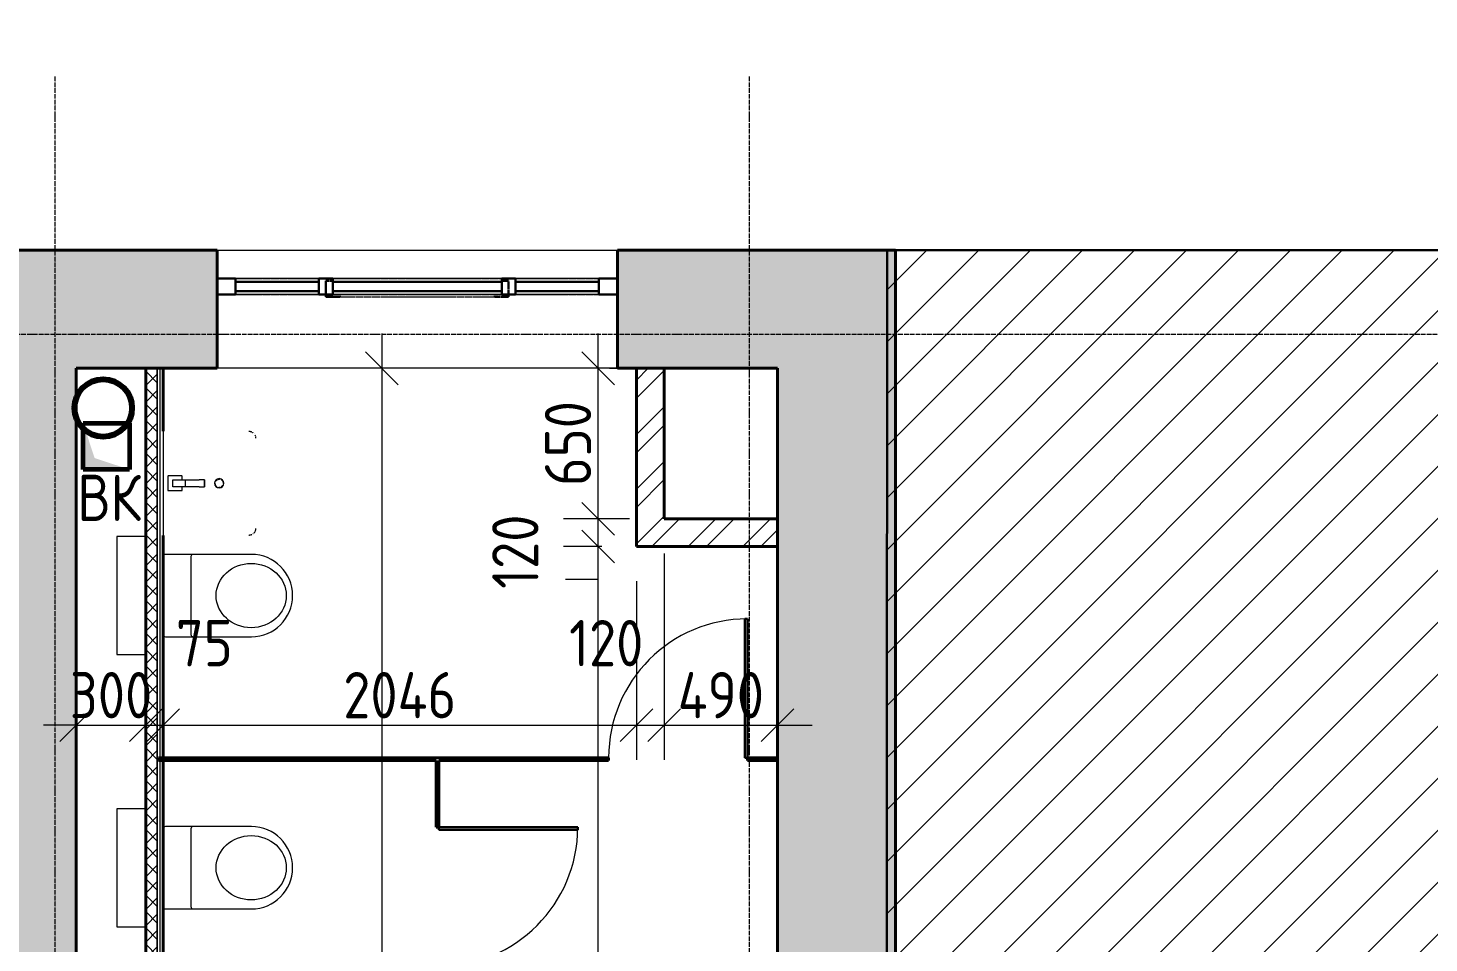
# Model space of a CAD drawing. Header units: millimetres. Extents: x -11886 to 379896, y -8130 to 47743.
# Drawn here: x 223569 to 229624, y 18076 to 22029 of the extents above; entities that cross this region are included whole.
import ezdxf

# ---------------------------------------------------------------- set-up
doc = ezdxf.new("R2010")
doc.units = ezdxf.units.MM
for name, pattern in [('ADSK_Линия сетки', [25, 20, -2.5, 0, -2.5]), ('ADSK_Сверху', [4.5, 3, -1.5]), ('ADSK_Снесено', [4.5, 3, -1.5])]:
    doc.linetypes.add(name, pattern=pattern)
for name, color, linetype, lineweight, true_color in [('_ Окна', 5, 'Continuous', 30, 0x0000ff), ('Витраж', 5, 'Continuous', 18, 0x0000ff), ('Двери', 5, 'Continuous', 18, 0x0000ff), ('Линии', 7, 'Continuous', 9, 0x00a600), ('Обобщенные модели', 5, 'Continuous', 18, 0x0000ff), ('Окна', 5, 'Continuous', 18, 0x0000ff), ('Панели витража', 5, 'Continuous', 18, 0x0000ff), ('планы со стояками отопление_dwg', 7, 'Continuous', 9, 0x767676), ('Сантехника', 5, 'Continuous', 18, 0x0000ff), ('Стены внутренние', 5, 'Continuous', 18, 0x0000ff), ('Стены наружные', 1, 'ADSK_Снесено', 18, 0xff0000), ('Стены штриховка', 5, 'Continuous', 18, 0x0000ff)]:
    doc.layers.add(name, color=color, linetype=linetype, lineweight=lineweight, true_color=true_color)
for name, color, linetype, lineweight in [('Аннотация', 7, 'Continuous', 9), ('Оси', 7, 'Continuous', 9), ('Размеры', 7, 'Continuous', 9), ('стояки', 7, 'Continuous', 9), ('Узлы', 7, 'Continuous', 18)]:
    doc.layers.add(name, color=color, linetype=linetype, lineweight=lineweight)
doc.styles.add('GOST Common_1', font='GOST_Common.ttf', dxfattribs={"width": 0.9, "height": 200})
doc.dimstyles.new('ADSK_Основной_2_мм_Округление_до_1_мм', dxfattribs={"dimscale": 304.8, "dimtxt": 201.142999, "dimasz": 0.463911, "dimexe": 0.492126, "dimexo": 0.492126, "dimgap": 0.098425, "dimtad": 1, "dimdec": 0, "dimdsep": 46, "dimtxsty": 'GOST Common_1', "dimblk1": 'OBLIQUE', "dimblk2": 'OBLIQUE', "dimsah": 1, "dimcen": 0.09, "dimdle": 0.492126, "dimazin": 2, "dimtfac": 1, "dimtdec": 4, "dimtix": 1, "dimtmove": 0, "dimatfit": 3, "dimfxl": 1, "dimtvp": 1, "dimtolj": 1, "dimtzin": 0, "dimlwd": 20, "dimlwe": 20, "dimarcsym": 2})
doc.dimstyles.new('ADSK_Основной_2_мм_Округление_до_1_мм_1', dxfattribs={"dimscale": 304.8, "dimtxt": 201.142999, "dimasz": 0.463911, "dimexe": 0.492126, "dimexo": 0.492126, "dimgap": 0.098425, "dimtad": 1, "dimdec": 0, "dimdsep": 46, "dimtxsty": 'GOST Common_1', "dimblk1": 'OBLIQUE', "dimblk2": 'OBLIQUE', "dimsah": 1, "dimcen": 0.09, "dimdle": 0.492126, "dimazin": 2, "dimtfac": 1, "dimtdec": 4, "dimtix": 1, "dimtmove": 1, "dimatfit": 3, "dimfxl": 1, "dimtvp": 1, "dimtolj": 1, "dimtzin": 0, "dimlwd": 20, "dimlwe": 20, "dimarcsym": 2})
pattern_1 = [(45, (215977.25, 150), (-70.7107, 70.7107), [])]
pattern_2 = [(45, (215977.25, 150), (-117.8655, 117.8655), []), (45, (216055.83, 150), (-117.8655, 117.8655), [])]

# ---------------------------------------------------------------- blocks, each defined once
blk = doc.blocks.new('Прямоугольный импост - 70х20_60мм-1225109-03 План 3-го этажа')
at = {"layer": 'Витраж', "color": 161, "linetype": 'ADSK_Сверху', "true_color": 0xaaaaff}
for p, q in [((39644.1, 2341.7), (39644.1, 2271.7)), ((39724.1, 2341.7), (39644.1, 2341.7)), ((40114.1, 2341.7), (40084.1, 2341.7)), ((39724.1, 2271.7), (39644.1, 2271.7)), ((40114.1, 2271.7), (40084.1, 2271.7))]:
    blk.add_line(p, q, dxfattribs=at)
blk = doc.blocks.new('Прямоугольный импост - 70х20_60мм-1236811-03 План 3-го этажа')
at = {"layer": 'Витраж', "color": 161, "linetype": 'ADSK_Сверху', "true_color": 0xaaaaff}
for p, q in [((-80, 35), (0, 35)), ((0, 35), (0, -35)), ((0, -35), (-80, -35))]:
    blk.add_line(p, q, dxfattribs=at)
blk = doc.blocks.new('Прямоугольный импост - 70х20_60мм-1236812-03 План 3-го этажа')
at = {"layer": 'Витраж', "color": 161, "linetype": 'ADSK_Сверху', "true_color": 0xaaaaff}
for p, q in [((0, 35), (-80, 35)), ((0, -35), (0, 35)), ((-80, -35), (0, -35))]:
    blk.add_line(p, q, dxfattribs=at)
blk = doc.blocks.new('Прямоугольный импост - 70х20_60мм-V3-03 План 3-го этажа')
at = {"layer": 'Витраж', "color": 161, "linetype": 'ADSK_Сверху', "true_color": 0xaaaaff}
for p, q in [((8879.2, 20796.9), (8909.2, 20796.9)), ((9639.2, 20796.9), (9669.2, 20796.9)), ((8879.2, 20726.9), (8909.2, 20726.9)), ((9639.2, 20726.9), (9669.2, 20726.9))]:
    blk.add_line(p, q, dxfattribs=at)
blk = doc.blocks.new('Витраж-тент со смещением вовне - 60мм 30 сдвиг-2061572-03 План 3-го этажа')
at = {"layer": '_ Окна', "color": 161, "linetype": 'ADSK_Сверху', "true_color": 0xaaaaff}
for p, q in [((-395, 25), (-395, -45)), ((-395, 25), (-365, 25)), ((-395, -45), (-395, 25)), ((395, 25), (365, 25)), ((395, -45), (395, 25)), ((395, -45), (395, 25)), ((-335, -45), (-395, -45)), ((-335, -35), (-335, -45)), ((335, -35), (335, -45)), ((335, -45), (395, -45))]:
    blk.add_line(p, q, dxfattribs=at)
at = {"layer": 'Окна', "color": 161, "linetype": 'ADSK_Сверху', "true_color": 0xaaaaff}
blk.add_line((-335, -45), (335, -45), dxfattribs=at)
blk = doc.blocks.new('Прямоугольный импост - 70х20_60мм-1225113-03 План 3-го этажа')
at = {"layer": 'Витраж', "color": 161, "linetype": 'ADSK_Сверху', "true_color": 0xaaaaff}
for p, q in [((41024.1, 2341.7), (40994.1, 2341.7)), ((41464.1, 2341.7), (41384.1, 2341.7)), ((41464.1, 2271.7), (41464.1, 2341.7)), ((41024.1, 2271.7), (40994.1, 2271.7)), ((41464.1, 2271.7), (41384.1, 2271.7))]:
    blk.add_line(p, q, dxfattribs=at)
blk = doc.blocks.new('Прямоугольный импост - 70х60мм-1236807-03 План 3-го этажа')
at = {"layer": 'Витраж', "color": 161, "linetype": 'ADSK_Сверху', "true_color": 0xaaaaff}
for p, q in [((-30, 35), (30, 35)), ((30, -35), (-30, -35))]:
    blk.add_line(p, q, dxfattribs=at)
blk = doc.blocks.new('Прямоугольный импост - 70х60мм-1225009-03 План 3-го этажа')
at = {"layer": 'Витраж', "color": 161, "linetype": 'ADSK_Сверху', "true_color": 0xaaaaff}
for p, q in [((41024.1, 2341.7), (41024.1, 2271.7)), ((41384.1, 2341.7), (41024.1, 2341.7)), ((41384.1, 2271.7), (41384.1, 2341.7)), ((41384.1, 2271.7), (41024.1, 2271.7))]:
    blk.add_line(p, q, dxfattribs=at)
blk = doc.blocks.new('Прямоугольный импост - 70х60мм-1464024-03 План 3-го этажа')
at = {"layer": 'Витраж', "color": 161, "linetype": 'ADSK_Сверху', "true_color": 0xaaaaff}
for p, q in [((8909.2, 20796.9), (8909.2, 20726.9)), ((8909.2, 20796.9), (9639.2, 20796.9)), ((9639.2, 20726.9), (9639.2, 20796.9)), ((8909.2, 20726.9), (9639.2, 20726.9))]:
    blk.add_line(p, q, dxfattribs=at)
blk = doc.blocks.new('Системная панель - _AR_Стекло_40мм_привязка по центру-V112-03 План 3-го этажа')
at = {"layer": 'Панели витража', "lineweight": 30}
for p, q in [((180, 20), (-180, 20)), ((-180, 20), (-180, -20)), ((180, -20), (180, 20)), ((-180, -20), (180, -20))]:
    blk.add_line(p, q, dxfattribs=at)
blk = doc.blocks.new('Прямоугольный импост - 70х40_60мм-V87-03 План 3-го этажа')
at = {"layer": 'Витраж'}
for p, q in [((-6172.3, 22549.3), (-6172.3, 22189.3)), ((-6102.3, 22549.3), (-6102.3, 22189.3))]:
    blk.add_line(p, q, dxfattribs=at)
blk = doc.blocks.new('Прямоугольный импост - 70х20_60мм-V113-03 План 3-го этажа')
at = {"layer": 'Витраж', "lineweight": 30}
for p, q in [((-80, 35), (0, 35)), ((-80, -35), (-80, 35)), ((0, 35), (0, -35)), ((0, -35), (-80, -35))]:
    blk.add_line(p, q, dxfattribs=at)
blk = doc.blocks.new('Прямоугольный импост - 70х20_60мм-V114-03 План 3-го этажа')
at = {"layer": 'Витраж', "lineweight": 30}
for p, q in [((0, 35), (-80, 35)), ((-80, 35), (-80, -35)), ((0, -35), (0, 35)), ((-80, -35), (0, -35))]:
    blk.add_line(p, q, dxfattribs=at)
blk = doc.blocks.new('Прямоугольный импост - 70х40_60мм-V66-03 План 3-го этажа')
at = {"layer": 'Витраж'}
for p, q in [((-6012, 11415.4), (-6012, 11055.4)), ((-5942, 11415.4), (-5942, 11055.4))]:
    blk.add_line(p, q, dxfattribs=at)
blk = doc.blocks.new('Системная панель - _AR_Стекло_40мм_привязка по центру-2061107-03 План 3-го этажа')
at = {"layer": 'Панели витража', "lineweight": 30}
for p, q in [((365, 20), (-365, 20)), ((-365, 20), (-365, -20)), ((365, -20), (365, 20)), ((-365, -20), (365, -20))]:
    blk.add_line(p, q, dxfattribs=at)
blk = doc.blocks.new('Прямоугольный импост - 70х40_60мм-V115-03 План 3-го этажа')
at = {"layer": 'Витраж'}
for p, q in [((9639.2, 20796.9), (8909.2, 20796.9)), ((9639.2, 20726.9), (8909.2, 20726.9))]:
    blk.add_line(p, q, dxfattribs=at)
blk = doc.blocks.new('Прямоугольный импост - 70х60мм-V116-03 План 3-го этажа')
at = {"layer": 'Витраж', "lineweight": 30}
for p, q in [((-30, 35), (30, 35)), ((-30, -35), (-30, 35)), ((30, 35), (30, -35)), ((30, -35), (-30, -35))]:
    blk.add_line(p, q, dxfattribs=at)
blk = doc.blocks.new('Дверь-Одинарная-Панель - 600 x 2150 мм с_у-1872436-03 План 3-го этажа')
at = {"layer": 'Двери', "lineweight": 30}
for p, q in [((288, -6), (300, -6)), ((288, -606), (288, -6)), ((300, -6), (300, -606)), ((300, -606), (288, -606))]:
    blk.add_line(p, q, dxfattribs=at)
at = {"layer": 'Двери'}
blk.add_arc((300, -6), 600, 180, 270, dxfattribs=at)
blk = doc.blocks.new('Туалет подвесной-Moderna R-Laufen - 000 White-2284892-03 План 3-го этажа')
at = {"layer": 'Обобщенные модели'}
for p, q in [((-53, 419.3), (-53, 47.4)), ((303, 47.4), (303, 419.3)), ((-43.1, 157.8), (293.1, 157.8))]:
    blk.add_line(p, q, dxfattribs=at)
for centre, radius, start, end in [((125, 419.3), 178, 360, 180), ((-43.1, 167.7), 9.89, 180, 270), ((293.1, 167.7), 9.89, 270, 360), ((-43.1, 47.4), 9.89, 180, 270), ((293.1, 47.4), 9.89, 270, 360)]:
    blk.add_arc(centre, radius, start, end, dxfattribs=at)
blk.add_ellipse((125, 418.3), major_axis=(0, 151.6), ratio=0.916517, dxfattribs=at)
at = {"layer": 'Сантехника'}
for p, q in [((-130, -37.5), (-130, -162.5)), ((380, -162.5), (380, -37.5)), ((-130, -162.5), (380, -162.5))]:
    blk.add_line(p, q, dxfattribs=at)
blk = doc.blocks.new('Parametric_Porcelain_bathroom_sink_20774 - 450х400мм-2289802-03 План 3-го этажа')
at = {"layer": 'Сантехника'}
for p, q in [((-89.1, 380.6), (-88.2, 381.4)), ((343.1, 376.6), (343.9, 375.7)), ((110, 166.6), (140, 166.6)), ((110, 166.6), (110, 143.6)), ((140, 166.6), (110, 166.6)), ((110, 84), (110, 143.6)), ((140, 143.6), (140, 166.6)), ((140, 143.6), (140, 84)), ((93.2, 68.7), (93.2, 9.1)), ((110, 70.6), (95.1, 70.6)), ((110, 49), (110, 84)), ((140, 84), (110, 84)), ((140, 84), (140, 49)), ((154.6, 70.6), (140, 70.6)), ((156.5, 9.1), (156.5, 68.7)), ((94.7, 7.6), (155, 7.6)), ((110, 29), (110, 49)), ((140, 29), (110, 29)), ((140, 49), (140, 29)), ((-100, -12.5), (-95, -12.5)), ((-95, -12.5), (-90, -12.5)), ((-90, -12.5), (340, -12.5)), ((340, -12.5), (345, -12.5)), ((345, -12.5), (350, -12.5))]:
    blk.add_line(p, q, dxfattribs=at)
at = {"layer": 'Сантехника', "flags": 128}
for points in [[(-100, 357.5), (-100, 358.7), (-99.9, 359.9), (-99.8, 361.1), (-99.6, 362.3), (-99.4, 363.5), (-99.1, 364.6)], [(-98.5, 366.9), (-98.1, 368.1), (-97.6, 369.2), (-97.1, 370.3), (-96.6, 371.4)], [(-95.4, 373.4), (-94.8, 374.4), (-94.1, 375.4), (-93.3, 376.4), (-92.6, 377.3)], [(-83.1, 384.5), (-82, 385), (-80.9, 385.5), (-79.7, 385.9)], [(-77.4, 386.6), (-76.3, 386.8), (-75.1, 387.1), (-73.9, 387.2), (-72.7, 387.4), (-71.5, 387.5), (-70.3, 387.5), (-70, 387.5)], [(320, 387.5), (321.2, 387.5), (322.4, 387.4), (323.6, 387.3), (324.8, 387.1), (326, 386.9), (327.1, 386.6)], [(329.4, 386), (330.6, 385.6), (331.7, 385.1), (332.8, 384.6), (333.9, 384.1)], [(335.9, 382.9), (336.9, 382.3), (337.9, 381.6), (338.9, 380.8), (339.8, 380.1)], [(347, 370.6), (347.5, 369.5), (348, 368.4), (348.4, 367.2)], [(349.1, 364.9), (349.3, 363.8), (349.6, 362.6), (349.7, 361.4), (349.9, 360.2), (350, 359), (350, 357.8), (350, 357.5)]]:
    blk.add_lwpolyline(points, dxfattribs=at)
at = {"layer": 'Сантехника'}
for centre, radius, start, end in [((125, 230), 20, 0, 180), ((125, 230), 18.2, 95.84531, 146.66266), ((125, 230), 18.2, 85.13096, 94.18327), ((125, 230), 18.2, 52.75928, 62.71908), ((125, 230), 18.2, 45, 49.4056), ((125, 230), 20, 180, 360), ((125, 230), 18.2, 165.15778, 180), ((125, 230), 18.2, 180, 191.34075), ((125, 230), 16.3, 175.36727, 180), ((125, 230), 16.3, 175.36727, 180), ((125, 230), 16.3, 180, 198.62064), ((125, 230), 16.3, 180, 198.62064), ((125, 230), 18.2, 208.98332, 219.73377), ((125, 230), 16.3, 216.87489, 225), ((125, 230), 16.3, 216.87489, 225), ((125, 230), 18.2, 225, 229.4056), ((125, 230), 18.2, 232.75928, 242.71908), ((125, 230), 18.2, 265.13096, 274.18327), ((125, 230), 18.2, 275.84531, 326.66266), ((125, 230), 16.3, 36.87489, 45), ((125, 230), 16.3, 36.87489, 45), ((125, 230), 18.2, 28.98332, 39.73377), ((125, 230), 16.3, 0, 18.62064), ((125, 230), 16.3, 0, 18.62064), ((125, 230), 16.3, 355.36727, 360), ((125, 230), 16.3, 355.36727, 360), ((125, 230), 18.2, 345.15778, 360), ((125, 230), 18.2, 0, 11.34075), ((95.1, 68.7), 1.87, 90, 180), ((95.1, 68.7), 1.87, 120, 150), ((95.1, 68.7), 1.87, 120, 150), ((95.1, 68.7), 1.87, 120, 150), ((154.6, 68.7), 1.87, 0, 90), ((154.6, 68.7), 1.87, 30, 60), ((154.6, 68.7), 1.87, 30, 60), ((154.6, 68.7), 1.87, 30, 60), ((94.7, 9.1), 1.49, 180, 270), ((155, 9.1), 1.49, 270, 360)]:
    blk.add_arc(centre, radius, start, end, dxfattribs=at)
blk = doc.blocks.new('Дверь-Одинарная-Панель - 600 x 2150 мм с_у-1872435-03 План 3-го этажа')
at = {"layer": 'Двери', "lineweight": 30}
for p, q in [((300, 606), (288, 606)), ((288, 606), (288, 6)), ((300, 6), (300, 606)), ((288, 6), (300, 6))]:
    blk.add_line(p, q, dxfattribs=at)
at = {"layer": 'Двери'}
blk.add_arc((300, 6), 600, 90, 180, dxfattribs=at)
blk = doc.blocks.new('планы со стояками отопление_dwg-1484427-03 План 3-го этажа')
at = {"layer": 'стояки', "color": 246, "lineweight": 80, "true_color": 0x7f001f}
blk.add_circle((179015.6, 343853.7), 124.3, dxfattribs=at)
blk = doc.blocks.new('_Oblique')
at = {"color": 0, "linetype": 'ByBlock', "lineweight": -2}
blk.add_line((-0.5, -0.5), (0.5, 0.5), dxfattribs=at)
blk = doc.blocks.new('*D2393')
at = {"layer": 'Defpoints', "color": 0, "transparency": 16777216}
for p in [(226033.1, 19788.6), (226198.6, 19788.6), (226558.6, 13452.9)]:
    blk.add_point(p, dxfattribs=at)
at = {"layer": 'Размеры', "color": 0, "lineweight": 20, "transparency": 16777216}
for p, q in [((226033.1, 13302.9), (226033.1, 19938.6)), ((226048.6, 19788.6), (225883.1, 19788.6)), ((226408.6, 13452.9), (225883.1, 13452.9))]:
    blk.add_line(p, q, dxfattribs=at)
at = {"layer": 'Размеры', "color": 0, "lineweight": 20, "transparency": 16777216, "xscale": 141.4, "yscale": 141.4, "zscale": 141.4}
for p, rotation in [((226033.1, 19788.6), 90), ((226033.1, 13452.9), 270)]:
    blk.add_blockref('_Oblique', p, dxfattribs=dict(at, rotation=rotation))
at = {"layer": 'Размеры', "color": 0, "lineweight": 20, "transparency": 16777216, "insert": (225903.1, 16620.8), "char_height": 200, "width": 605.475, "attachment_point": 5, "rotation": 90, "style": 'GOST Common_1'}
blk.add_mtext('\\A1;6336', dxfattribs=at)
blk = doc.blocks.new('*D2394')
at = {"layer": 'Defpoints', "color": 0, "transparency": 16777216}
for p in [(226033.1, 19908.6), (226318.6, 19908.6), (226198.6, 19788.6)]:
    blk.add_point(p, dxfattribs=at)
at = {"layer": 'Размеры', "color": 0, "lineweight": 20, "transparency": 16777216}
for p, q in [((226033.1, 19638.6), (226033.1, 20058.6)), ((226168.6, 19908.6), (225883.1, 19908.6)), ((226048.6, 19788.6), (225883.1, 19788.6)), ((226033.1, 19647.2), (226033.1, 19788.6)), ((225891.7, 19647.2), (226033.1, 19647.2))]:
    blk.add_line(p, q, dxfattribs=at)
at = {"layer": 'Размеры', "color": 0, "lineweight": 20, "transparency": 16777216, "xscale": 141.4, "yscale": 141.4, "zscale": 141.4}
for p, rotation in [((226033.1, 19908.6), 90), ((226033.1, 19788.6), 270)]:
    blk.add_blockref('_Oblique', p, dxfattribs=dict(at, rotation=rotation))
at = {"layer": 'Размеры', "color": 0, "lineweight": 20, "transparency": 16777216, "insert": (225575.3, 19606), "char_height": 200, "width": 409.104, "attachment_point": 1, "rotation": 90, "line_spacing_factor": 1.022761, "style": 'GOST Common_1'}
blk.add_mtext('\\A1;120', dxfattribs=at)
blk = doc.blocks.new('*D2395')
at = {"layer": 'Defpoints', "color": 0, "transparency": 16777216}
for p in [(225933.1, 20558.6), (226033.1, 20558.6), (226318.6, 19908.6)]:
    blk.add_point(p, dxfattribs=at)
at = {"layer": 'Размеры', "color": 0, "lineweight": 20, "transparency": 16777216}
for p, q in [((226033.1, 19758.6), (226033.1, 20708.6)), ((226083.1, 20558.6), (226183.1, 20558.6)), ((226168.6, 19908.6), (225883.1, 19908.6))]:
    blk.add_line(p, q, dxfattribs=at)
at = {"layer": 'Размеры', "color": 0, "lineweight": 20, "transparency": 16777216, "xscale": 141.4, "yscale": 141.4, "zscale": 141.4}
for p, rotation in [((226033.1, 20558.6), 90), ((226033.1, 19908.6), 270)]:
    blk.add_blockref('_Oblique', p, dxfattribs=dict(at, rotation=rotation))
at = {"layer": 'Размеры', "color": 0, "lineweight": 20, "transparency": 16777216, "insert": (225903.1, 20233.6), "char_height": 200, "width": 454.106, "attachment_point": 5, "rotation": 90, "style": 'GOST Common_1'}
blk.add_mtext('\\A1;650', dxfattribs=at)
blk = doc.blocks.new('*D2396')
at = {"layer": 'Defpoints', "color": 0, "transparency": 16777216}
for p in [(223778.1, 19116.6), (224078.1, 19116.6), (224078.1, 19016.6)]:
    blk.add_point(p, dxfattribs=at)
at = {"layer": 'Размеры', "color": 0, "lineweight": 20, "transparency": 16777216}
for p, q in [((223778.1, 19016.6), (223636.7, 19016.6)), ((223778.1, 19016.6), (224078.1, 19016.6)), ((224078.1, 19016.6), (224219.5, 19016.6)), ((223778.1, 18966.6), (223778.1, 18866.6)), ((224078.1, 18966.6), (224078.1, 18866.6))]:
    blk.add_line(p, q, dxfattribs=at)
at = {"layer": 'Размеры', "color": 0, "lineweight": 20, "transparency": 16777216, "xscale": 141.4, "yscale": 141.4, "zscale": 141.4}
blk.add_blockref('_Oblique', (223778.1, 19016.6), dxfattribs=at)
at = {"layer": 'Размеры', "color": 0, "lineweight": 20, "transparency": 16777216, "xscale": 141.4, "yscale": 141.4, "zscale": 141.4, "rotation": 180}
blk.add_blockref('_Oblique', (224078.1, 19016.6), dxfattribs=at)
at = {"layer": 'Размеры', "color": 0, "lineweight": 20, "transparency": 16777216, "insert": (223928.1, 19146.6), "char_height": 200, "width": 454.106, "attachment_point": 5, "style": 'GOST Common_1'}
blk.add_mtext('\\A1;300', dxfattribs=at)
blk = doc.blocks.new('*D2397')
at = {"layer": 'Defpoints', "color": 0, "transparency": 16777216}
for p in [(224078.1, 19116.6), (224153.1, 19116.6), (224153.1, 19016.6)]:
    blk.add_point(p, dxfattribs=at)
at = {"layer": 'Размеры', "color": 0, "lineweight": 20, "transparency": 16777216}
for p, q in [((223928.1, 19016.6), (224303.1, 19016.6)), ((224078.1, 18966.6), (224078.1, 18866.6)), ((224153.1, 18966.6), (224153.1, 18866.6))]:
    blk.add_line(p, q, dxfattribs=at)
at = {"layer": 'Размеры', "color": 0, "lineweight": 20, "transparency": 16777216, "xscale": 141.4, "yscale": 141.4, "zscale": 141.4, "rotation": 180}
blk.add_blockref('_Oblique', (224078.1, 19016.6), dxfattribs=at)
at = {"layer": 'Размеры', "color": 0, "lineweight": 20, "transparency": 16777216, "xscale": 141.4, "yscale": 141.4, "zscale": 141.4}
blk.add_blockref('_Oblique', (224153.1, 19016.6), dxfattribs=at)
at = {"layer": 'Размеры', "color": 0, "lineweight": 20, "transparency": 16777216, "insert": (224208.7, 19471.3), "char_height": 200, "width": 302.737, "attachment_point": 1, "line_spacing_factor": 1.022761, "style": 'GOST Common_1'}
blk.add_mtext('\\A1;75', dxfattribs=at)
blk = doc.blocks.new('*D2398')
at = {"layer": 'Defpoints', "color": 0, "transparency": 16777216}
for p in [(226198.6, 19788.6), (224153.1, 19116.6), (226198.6, 19016.6)]:
    blk.add_point(p, dxfattribs=at)
at = {"layer": 'Размеры', "color": 0, "lineweight": 20, "transparency": 16777216}
for p, q in [((226198.6, 19638.6), (226198.6, 18866.6)), ((224003.1, 19016.6), (226348.6, 19016.6)), ((224153.1, 18966.6), (224153.1, 18866.6))]:
    blk.add_line(p, q, dxfattribs=at)
at = {"layer": 'Размеры', "color": 0, "lineweight": 20, "transparency": 16777216, "xscale": 141.4, "yscale": 141.4, "zscale": 141.4, "rotation": 180}
blk.add_blockref('_Oblique', (224153.1, 19016.6), dxfattribs=at)
at = {"layer": 'Размеры', "color": 0, "lineweight": 20, "transparency": 16777216, "xscale": 141.4, "yscale": 141.4, "zscale": 141.4}
blk.add_blockref('_Oblique', (226198.6, 19016.6), dxfattribs=at)
at = {"layer": 'Размеры', "color": 0, "lineweight": 20, "transparency": 16777216, "insert": (225175.8, 19146.6), "char_height": 200, "width": 625.93, "attachment_point": 5, "style": 'GOST Common_1'}
blk.add_mtext('\\A1;2046', dxfattribs=at)
blk = doc.blocks.new('*D2399')
at = {"layer": 'Defpoints', "color": 0, "transparency": 16777216}
for p in [(226318.6, 19908.6), (226198.6, 19788.6), (226318.6, 19016.6)]:
    blk.add_point(p, dxfattribs=at)
at = {"layer": 'Размеры', "color": 0, "lineweight": 20, "transparency": 16777216}
for p, q in [((226318.6, 19758.6), (226318.6, 18866.6)), ((226198.6, 19638.6), (226198.6, 18866.6)), ((226048.6, 19016.6), (226468.6, 19016.6))]:
    blk.add_line(p, q, dxfattribs=at)
at = {"layer": 'Размеры', "color": 0, "lineweight": 20, "transparency": 16777216, "xscale": 141.4, "yscale": 141.4, "zscale": 141.4, "rotation": 180}
blk.add_blockref('_Oblique', (226198.6, 19016.6), dxfattribs=at)
at = {"layer": 'Размеры', "color": 0, "lineweight": 20, "transparency": 16777216, "xscale": 141.4, "yscale": 141.4, "zscale": 141.4}
blk.add_blockref('_Oblique', (226318.6, 19016.6), dxfattribs=at)
at = {"layer": 'Размеры', "color": 0, "lineweight": 20, "transparency": 16777216, "insert": (225907.8, 19471.3), "char_height": 200, "width": 409.104, "attachment_point": 1, "line_spacing_factor": 1.022761, "style": 'GOST Common_1'}
blk.add_mtext('\\A1;120', dxfattribs=at)
blk = doc.blocks.new('*D2400')
at = {"layer": 'Defpoints', "color": 0, "transparency": 16777216}
for p in [(226318.6, 19908.6), (226808.6, 19116.6), (226808.6, 19016.6)]:
    blk.add_point(p, dxfattribs=at)
at = {"layer": 'Размеры', "color": 0, "lineweight": 20, "transparency": 16777216}
for p, q in [((226318.6, 19758.6), (226318.6, 18866.6)), ((226168.6, 19016.6), (226958.6, 19016.6)), ((226808.6, 18966.6), (226808.6, 18866.6))]:
    blk.add_line(p, q, dxfattribs=at)
at = {"layer": 'Размеры', "color": 0, "lineweight": 20, "transparency": 16777216, "xscale": 141.4, "yscale": 141.4, "zscale": 141.4, "rotation": 180}
blk.add_blockref('_Oblique', (226318.6, 19016.6), dxfattribs=at)
at = {"layer": 'Размеры', "color": 0, "lineweight": 20, "transparency": 16777216, "xscale": 141.4, "yscale": 141.4, "zscale": 141.4}
blk.add_blockref('_Oblique', (226808.6, 19016.6), dxfattribs=at)
at = {"layer": 'Размеры', "color": 0, "lineweight": 20, "transparency": 16777216, "insert": (226563.6, 19146.6), "char_height": 200, "width": 474.561, "attachment_point": 5, "style": 'GOST Common_1'}
blk.add_mtext('\\A1;490', dxfattribs=at)
blk = doc.blocks.new('*D2401')
at = {"layer": 'Defpoints', "color": 0, "transparency": 16777216}
for p in [(225198.4, 20558.6), (225098.4, 15040.1), (225198.4, 15040.1)]:
    blk.add_point(p, dxfattribs=at)
at = {"layer": 'Размеры', "color": 0, "lineweight": 20, "transparency": 16777216}
for p, q in [((225098.4, 20708.6), (225098.4, 14890.1)), ((225048.4, 20558.6), (224948.4, 20558.6)), ((225048.4, 15040.1), (224948.4, 15040.1))]:
    blk.add_line(p, q, dxfattribs=at)
at = {"layer": 'Размеры', "color": 0, "lineweight": 20, "transparency": 16777216, "xscale": 141.4, "yscale": 141.4, "zscale": 141.4}
for p, rotation in [((225098.4, 20558.6), 90), ((225098.4, 15040.1), 270)]:
    blk.add_blockref('_Oblique', p, dxfattribs=dict(at, rotation=rotation))
at = {"layer": 'Размеры', "color": 0, "lineweight": 20, "transparency": 16777216, "insert": (224968.4, 17799.4), "char_height": 200, "width": 560.473, "attachment_point": 5, "rotation": 90, "style": 'GOST Common_1'}
blk.add_mtext('\\A1;5519', dxfattribs=at)

msp = doc.modelspace()

# ---------------------------------------------------------------- hatches: boundary and pattern name
at = {"lineweight": 13, "true_color": 0x636466, "transparency": 33554559}
h = msp.add_hatch(dxfattribs=at)
h.set_pattern_fill('ANSI31', color=251, scale=50)
h.set_pattern_definition([(45, (215977.25, 85026.59), (-112.2532, 112.2532), [])])
h.paths.add_polyline_path([(247294.27, 43675.13), (234433.09, 43675.13), (234433.09, 21068.63), (227282.49, 21068.63), (227278.57, 13720.18), (230264.83, 13716.63), (230264.83, 13206.63), (228402.42, 13206.63), (228402.42, 11328.12), (251770.02, 11328.12), (251770.02, 13716.63), (254719.16, 13716.63), (254706.96, 21084.06), (247294.27, 21084.06)])
at = {"layer": 'Стены внутренние', "true_color": 0xc0c0c0}
msp.add_hatch(color=9, dxfattribs=at).paths.add_polyline_path([(223449.15, 13152.88), (223778.06, 13152.88), (223778.06, 20558.63), (223398.06, 20558.63), (223398.06, 13152.88), (223448.76, 13152.88)])
at = {"layer": 'Стены внутренние', "lineweight": 9}
h = msp.add_hatch(dxfattribs=at)
h.set_pattern_fill('FP_3', color=256, style=0, pattern_type=2)
h.set_pattern_definition([(45, (215977.254, 150), (-35.35534, 35.35534), []), (135, (215977.254, 150), (-35.35534, -35.35534), [])])
h.paths.add_polyline_path([(224128.06, 15040.12), (224128.06, 20558.63), (224078.06, 20558.63), (224078.06, 15040.12)])
h = msp.add_hatch(dxfattribs=at)
h.set_pattern_fill('FP_2', color=256, style=0, pattern_type=2)
h.set_pattern_definition(pattern_2)
h.paths.add_polyline_path([(226318.57, 19908.63), (226318.57, 20558.63), (226198.57, 20558.63), (226198.57, 19908.63)])
h = msp.add_hatch(dxfattribs=at)
h.set_pattern_fill('FP_2', color=256, style=0, pattern_type=2)
h.set_pattern_definition(pattern_2)
h.paths.add_polyline_path([(226198.57, 19788.63), (226808.57, 19788.63), (226808.57, 19908.63), (226198.57, 19908.63)])
h = msp.add_hatch(dxfattribs=at)
h.set_pattern_fill('FP_4', color=256, style=0, pattern_type=2)
h.set_pattern_definition(pattern_1)
h.paths.add_polyline_path([(226808.57, 18864.12), (226808.57, 18876.12), (226678.57, 18876.12), (226678.57, 18864.12)])
h.paths.add_polyline_path([(225345.06, 18864.12), (226078.57, 18864.12), (226078.57, 18876.12), (224153.06, 18875.92), (224153.06, 18864.12), (225333.06, 18864.12)])
h = msp.add_hatch(dxfattribs=at)
h.set_pattern_fill('FP_4', color=256, style=0, pattern_type=2)
h.set_pattern_definition(pattern_1)
h.paths.add_polyline_path([(225345.06, 15040.12), (225345.06, 15240.13), (225333.06, 15240.13), (225333.06, 15040.12)])
h.paths.add_polyline_path([(225333.06, 15840.13), (225345.06, 15840.13), (225345.06, 16152.13), (225333.06, 16152.13), (225333.06, 15990.12)])
h.paths.add_polyline_path([(225345.06, 16752.13), (225345.06, 17064.13), (225333.06, 17064.13), (225333.06, 16752.13)])
h.paths.add_polyline_path([(225333.06, 17664.13), (225345.06, 17664.13), (225345.06, 17976.13), (225333.06, 17976.13), (225333.06, 17914.12)])
h.paths.add_polyline_path([(225333.06, 18576.13), (225345.06, 18576.13), (225345.06, 18864.12), (225333.06, 18863.92)])
at = {"layer": 'Стены наружные', "linetype": 'Continuous', "true_color": 0xc0c0c0}
h = msp.add_hatch(color=9, dxfattribs=at)
h.paths.add_polyline_path([(226808.57, 20558.63), (227318.57, 20558.63), (227318.57, 21068.63), (226116.46, 21068.63), (226116.46, 20558.63)])
h.paths.add_polyline_path([(223369.04, 20558.63), (224386.46, 20558.63), (224386.46, 21068.63), (222412.99, 21068.63), (222412.99, 20558.63), (223366.56, 20558.63)])
h.paths.add_polyline_path([(220682.99, 20558.63), (220682.99, 21068.63), (219410.75, 21068.63), (219410.75, 20558.63), (220559.08, 20558.63)])
h = msp.add_hatch(color=9, dxfattribs=at)
h.paths.add_polyline_path([(227188.57, 13716.63), (227318.57, 13716.63), (227318.57, 14162.97), (226808.57, 14162.97), (226808.57, 13716.63), (227060.61, 13716.63)])
h.paths.add_polyline_path([(226808.57, 15012.97), (227318.57, 15012.97), (227318.57, 20558.63), (226808.57, 20558.63), (226808.57, 15413.92)])
at = {"layer": 'Узлы', "true_color": 0x808080}
msp.add_hatch(color=8, dxfattribs=at).paths.add_polyline_path([(223807.6, 20121.32), (224007.6, 20121.32), (223857.1, 20170.82), (223807.6, 20321.32), (223807.6, 20170.82)])

# ---------------------------------------------------------------- linework, layer by layer
at = {"color": 251, "lineweight": 30, "true_color": 0x636466}
msp.add_lwpolyline([(227282.49, 21068.63), (227278.57, 13720.18), (230264.83, 13716.63), (230264.83, 13206.63), (228402.42, 13206.63), (228402.42, 11328.12), (251770.02, 11328.12), (251770.02, 13716.63), (254719.16, 13716.63), (254706.96, 21084.06), (247294.27, 21084.06), (247294.27, 43675.13), (234433.09, 43675.13), (234433.09, 21068.63), (227282.49, 21068.63)], dxfattribs=at)
at = {"layer": 'Линии', "lineweight": 60}
for p, q in [((223807.6, 20321.32), (224007.6, 20321.32)), ((223807.6, 20121.32), (223807.6, 20321.32)), ((224007.6, 20321.32), (224007.6, 20121.32)), ((224007.6, 20121.32), (223807.6, 20121.32))]:
    msp.add_line(p, q, dxfattribs=at)
at = {"layer": 'Оси', "linetype": 'ADSK_Линия сетки'}
for p, q in [((223687.16, -5309.21), (223687.16, 21818.8)), ((226687.16, -5309.21), (226687.16, 21818.8)), ((204891.03, 20706.79), (273118.97, 20706.79))]:
    msp.add_line(p, q, dxfattribs=at)
at = {"layer": 'Стены внутренние', "color": 18, "lineweight": 40, "true_color": 0x000000}
for p, q in [((223778.06, 13152.88), (223778.06, 20558.63)), ((224078.06, 20558.63), (224078.06, 15040.12)), ((224128.06, 20558.63), (224078.06, 20558.63)), ((224153.06, 20558.63), (224129.06, 20558.63)), ((224153.06, 20286.71), (224153.06, 20558.63)), ((226198.57, 20558.63), (226198.57, 19788.63)), ((226318.57, 20558.63), (226198.57, 20558.63)), ((226318.57, 19908.63), (226318.57, 20558.63)), ((226808.57, 19908.63), (226318.57, 19908.63)), ((226808.57, 19788.63), (226808.57, 19908.63)), ((224153.06, 15040.12), (224153.06, 19837.05)), ((226198.57, 19788.63), (226808.57, 19788.63)), ((226078.57, 18876.12), (224133.06, 18876.12)), ((224133.06, 18876.12), (224133.06, 18864.12)), ((224133.06, 18864.12), (225333.06, 18864.12)), ((225333.06, 18864.12), (225333.06, 18576.13)), ((225345.06, 18864.12), (226078.57, 18864.12)), ((225345.06, 18576.13), (225345.06, 18864.12)), ((226078.57, 18864.12), (226078.57, 18876.12)), ((226808.57, 18876.12), (226678.57, 18876.12)), ((226678.57, 18876.12), (226678.57, 18864.12)), ((226678.57, 18864.12), (226808.57, 18864.12)), ((226808.57, 18864.12), (226808.57, 18876.12)), ((225333.06, 18576.13), (225345.06, 18576.13))]:
    msp.add_line(p, q, dxfattribs=at)
at = {"layer": 'Стены наружные', "color": 18, "linetype": 'Continuous', "lineweight": 40, "true_color": 0x000000}
for p, q in [((224386.46, 21068.63), (222412.99, 21068.63)), ((224386.46, 20558.63), (224386.46, 21068.63)), ((227318.57, 21068.63), (226116.46, 21068.63)), ((226116.46, 21068.63), (226116.46, 20558.63)), ((227318.57, 15012.97), (227318.57, 21068.63)), ((223778.06, 20558.63), (224078.06, 20558.63)), ((224153.06, 20558.63), (224386.46, 20558.63)), ((226116.46, 20558.63), (226198.57, 20558.63)), ((226318.57, 20558.63), (226808.57, 20558.63)), ((226808.57, 20558.63), (226808.57, 19908.63)), ((226808.57, 19788.63), (226808.57, 18876.12)), ((226808.57, 18864.12), (226808.57, 15012.97))]:
    msp.add_line(p, q, dxfattribs=at)
at = {"layer": 'Стены наружные', "color": 18, "linetype": 'Continuous', "true_color": 0x000000}
for p, q in [((224386.46, 21068.63), (226116.46, 21068.63)), ((226116.46, 20558.63), (224386.46, 20558.63))]:
    msp.add_line(p, q, dxfattribs=at)
at = {"layer": 'Стены штриховка'}
for p, q in [((224128.06, 15040.12), (224128.06, 20558.63)), ((224129.06, 20558.63), (224128.06, 20558.63)), ((224129.06, 15040.12), (224129.06, 20558.63)), ((224141.06, 15040.12), (224141.06, 20558.63))]:
    msp.add_line(p, q, dxfattribs=at)

# ---------------------------------------------------------------- block references
at = {"layer": '_ Окна', "color": 161, "linetype": 'ADSK_Сверху', "true_color": 0xaaaaff}
msp.add_blockref('Витраж-тент со смещением вовне - 60мм 30 сдвиг-2061572-03 План 3-го этажа', (225251.46, 20911.86), dxfattribs=at)
at = {"layer": 'Витраж', "color": 161, "linetype": 'ADSK_Сверху', "true_color": 0xaaaaff, "rotation": 180}
for name, p in [('Прямоугольный импост - 70х20_60мм-1236812-03 План 3-го этажа', (224386.46, 20911.86)), ('Прямоугольный импост - 70х20_60мм-1225113-03 План 3-го этажа', (265850.56, 23218.54)), ('Прямоугольный импост - 70х60мм-1225009-03 План 3-го этажа', (265850.56, 23218.54)), ('Прямоугольный импост - 70х20_60мм-1225109-03 План 3-го этажа', (265760.56, 23218.54)), ('Прямоугольный импост - 70х60мм-1225009-03 План 3-го этажа', (267060.56, 23218.54))]:
    msp.add_blockref(name, p, dxfattribs=at)
at = {"layer": 'Витраж'}
for name, p, rotation in [('Прямоугольный импост - 70х20_60мм-V114-03 План 3-го этажа', (224386.46, 20911.86), 180), ('Прямоугольный импост - 70х40_60мм-V87-03 План 3-го этажа', (202277.2, 14774.55), 270.0000000000001), ('Прямоугольный импост - 70х40_60мм-V66-03 План 3-го этажа', (214621.06, 14934.89), 270)]:
    msp.add_blockref(name, p, dxfattribs=dict(at, rotation=rotation))
at = {"layer": 'Витраж', "color": 161, "linetype": 'ADSK_Сверху', "true_color": 0xaaaaff, "extrusion": (0, 0, -1), "rotation": 180}
for name, p in [('Прямоугольный импост - 70х60мм-1236807-03 План 3-го этажа', (-224856.46, 20911.86)), ('Прямоугольный импост - 70х60мм-1236807-03 План 3-го этажа', (-225646.46, 20911.86)), ('Прямоугольный импост - 70х20_60мм-1236811-03 План 3-го этажа', (-226116.46, 20911.86))]:
    msp.add_blockref(name, p, dxfattribs=at)
at = {"layer": 'Витраж', "extrusion": (0, 0, -1), "rotation": 180}
for name, p in [('Прямоугольный импост - 70х60мм-V116-03 План 3-го этажа', (-224856.46, 20911.86)), ('Прямоугольный импост - 70х60мм-V116-03 План 3-го этажа', (-225646.46, 20911.86)), ('Прямоугольный импост - 70х20_60мм-V113-03 План 3-го этажа', (-226116.46, 20911.86))]:
    msp.add_blockref(name, p, dxfattribs=at)
at = {"layer": 'Витраж', "color": 161, "linetype": 'ADSK_Сверху', "true_color": 0xaaaaff}
for name in ['Прямоугольный импост - 70х20_60мм-V3-03 План 3-го этажа', 'Прямоугольный импост - 70х60мм-1464024-03 План 3-го этажа']:
    msp.add_blockref(name, (215977.25, 150), dxfattribs=at)
at = {"layer": 'Витраж'}
msp.add_blockref('Прямоугольный импост - 70х40_60мм-V115-03 План 3-го этажа', (215977.25, 150), dxfattribs=at)
at = {"layer": 'Двери'}
msp.add_blockref('Дверь-Одинарная-Панель - 600 x 2150 мм с_у-1872435-03 План 3-го этажа', (226378.57, 18870.12), dxfattribs=at)
at = {"layer": 'Двери', "rotation": 89.99999999999991}
msp.add_blockref('Дверь-Одинарная-Панель - 600 x 2150 мм с_у-1872436-03 План 3-го этажа', (225339.06, 18276.13), dxfattribs=at)
at = {"layer": 'Панели витража'}
for name, p in [('Системная панель - _AR_Стекло_40мм_привязка по центру-V112-03 План 3-го этажа', (224646.46, 20911.86)), ('Системная панель - _AR_Стекло_40мм_привязка по центру-2061107-03 План 3-го этажа', (225251.46, 20911.86)), ('Системная панель - _AR_Стекло_40мм_привязка по центру-V112-03 План 3-го этажа', (225856.46, 20911.86))]:
    msp.add_blockref(name, p, dxfattribs=at)
at = {"layer": 'планы со стояками отопление_dwg', "color": 6, "true_color": 0xff00ff}
msp.add_blockref('планы со стояками отопление_dwg-1484427-03 План 3-го этажа', (44878.56, -323466.25), dxfattribs=at)
at = {"layer": 'Сантехника', "rotation": 269.9999999999999}
for name, p in [('Parametric_Porcelain_bathroom_sink_20774 - 450х400мм-2289802-03 План 3-го этажа', (224165.56, 20186.88)), ('Туалет подвесной-Moderna R-Laufen - 000 White-2284892-03 План 3-го этажа', (224115.56, 19701.84)), ('Туалет подвесной-Moderna R-Laufen - 000 White-2284892-03 План 3-го этажа', (224115.56, 18526.12))]:
    msp.add_blockref(name, p, dxfattribs=at)

# ---------------------------------------------------------------- texts
at = {"layer": 'Аннотация', "insert": (223781.91, 20099.34), "char_height": 200, "width": 360.7594, "attachment_point": 1, "style": 'GOST Common_1'}
msp.add_mtext('ВК', dxfattribs=at)

# ---------------------------------------------------------------- dimensions: what is measured, and where the dimension line sits
at = {"layer": 'Размеры', "lineweight": 20}
for base, p1, p2, override, picture, middle in [((225098.44, 15040.12), (225198.42, 20558.63), (225198.42, 15040.12), {"dimpost": '<>', "dimfxl": 5518.514123}, '*D2401', (224968.44, 17799.37)), ((226033.05, 20558.63), (226318.57, 19908.63), (225933.07, 20558.63), {"dimpost": '<>', "dimfxl": 755.719583}, '*D2395', (225903.05, 20233.63)), ((226033.05, 19788.63), (226558.57, 13452.88), (226198.57, 19788.63), {"dimpost": '<>', "dimfxl": 6345.970265}, '*D2393', (225903.05, 16620.76))]:
    dim = msp.add_linear_dim(base=base, p1=p1, p2=p2, angle=90, dimstyle='ADSK_Основной_2_мм_Округление_до_1_мм', override=override, dxfattribs=at)
    dim.commit()
    dim.dimension.update_dxf_attribs({"geometry": picture, "text_midpoint": middle})
dim = msp.add_linear_dim(base=(226033.05, 19908.63), p1=(226198.57, 19788.63), p2=(226318.57, 19908.63), angle=90, dimstyle='ADSK_Основной_2_мм_Округление_до_1_мм_1', override={"dimpost": '<>', "dimfxl": 169.705627}, dxfattribs=at)
dim.commit()
dim.dimension.update_dxf_attribs({"geometry": '*D2394', "text_midpoint": (225775.78, 19677.32), "dimtype": 160, "text_rotation": 90})
for base, p1, p2, override, picture, middle in [((226318.57, 19016.62), (226198.57, 19788.63), (226318.57, 19908.63), {"dimpost": '<>', "dimfxl": 169.705627}, '*D2399', (226112.38, 19174.66)), ((224153.06, 19016.62), (224078.06, 19116.61), (224153.06, 19116.61), {"dimpost": '<>', "dimfxl": 75}, '*D2397', (224360.07, 19174.66))]:
    dim = msp.add_linear_dim(base=base, p1=p1, p2=p2, dimstyle='ADSK_Основной_2_мм_Округление_до_1_мм_1', override=override, dxfattribs=at)
    dim.commit()
    dim.dimension.update_dxf_attribs({"geometry": picture, "text_midpoint": middle, "dimtype": 160})
for base, p1, p2, override, picture, middle in [((226808.57, 19016.62), (226318.57, 19908.63), (226808.57, 19116.61), {"dimpost": '<>', "dimfxl": 931.342979}, '*D2400', (226563.57, 19146.62)), ((226198.57, 19016.62), (224153.06, 19116.61), (226198.57, 19788.63), {"dimpost": '<>', "dimfxl": 2153.073945}, '*D2398', (225175.82, 19146.62)), ((224078.06, 19016.62), (223778.06, 19116.61), (224078.06, 19116.61), {"dimpost": '<>', "dimfxl": 300}, '*D2396', (223928.06, 19146.62))]:
    dim = msp.add_linear_dim(base=base, p1=p1, p2=p2, dimstyle='ADSK_Основной_2_мм_Округление_до_1_мм', override=override, dxfattribs=at)
    dim.commit()
    dim.dimension.update_dxf_attribs({"geometry": picture, "text_midpoint": middle})

doc.saveas('drawing.dxf')
